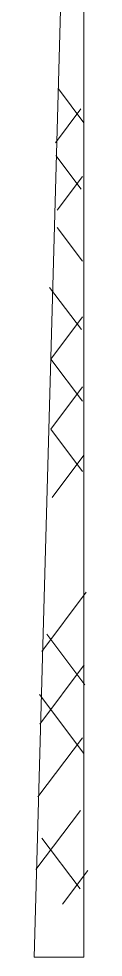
# Model space of a CAD drawing. Header units: metres. Extents: x -2401 to 2401, y 1 to 4503.
# Drawn here: x -46 to 56, y 1 to 1778 of the extents above; entities that cross this region are included whole.
import ezdxf

# ---------------------------------------------------------------- set-up
doc = ezdxf.new("R2010")
doc.units = ezdxf.units.M
doc.layers.add('A-DETL-GENF', color=92, linetype='Continuous', lineweight=18)

# ---------------------------------------------------------------- blocks, each defined once
blk = doc.blocks.new('90 boom_aanzicht - 1_ Boom_Schaduw-3645209-00_0 Basismaterialen')
at = {"layer": 'A-DETL-GENF'}
for p, q in [((48.3, 1911.3), (48.3, 1682.4)), ((-45.8, 1.2), (7.1, 1896.7)), ((48.3, 1682.4), (48.3, 1.2)), ((48.3, 1.2), (-45.8, 1.2))]:
    blk.add_line(p, q, dxfattribs=at)
at = {"layer": 'A-DETL-GENF', "lineweight": 13}
for p, q in [((48.6, 1581.2), (0.4, 1645.1)), ((-5.5, 1543.3), (42.6, 1607.2)), ((43.5, 1455.3), (-4.6, 1519.1)), ((-1.9, 1415.4), (46.2, 1479.3)), ((46, 1319.2), (-2.1, 1383.1)), ((43.8, 1189.5), (-16.4, 1269.3)), ((-14.2, 1133.7), (46, 1213.6)), ((46, 1053.8), (-14.2, 1133.7)), ((-14.2, 1001), (46, 1080.9)), ((46, 921.1), (-14.2, 1001)), ((-11.7, 871.6), (48.5, 951.5)), ((-31.2, 580.3), (53.1, 692.1)), ((50.5, 517.1), (-21.7, 612.9)), ((-34.9, 442.7), (49.3, 554.5)), ((48.7, 386.8), (-35.6, 498.6)), ((-38.6, 305), (45.6, 416.8)), ((-42.4, 167.4), (41.9, 279.2)), ((41.5, 130.9), (-30.8, 226.8)), ((8, 101.5), (56.2, 165.4))]:
    blk.add_line(p, q, dxfattribs=at)

msp = doc.modelspace()

# ---------------------------------------------------------------- block references
msp.add_blockref('90 boom_aanzicht - 1_ Boom_Schaduw-3645209-00_0 Basismaterialen', (0, 0))

doc.saveas('drawing.dxf')
